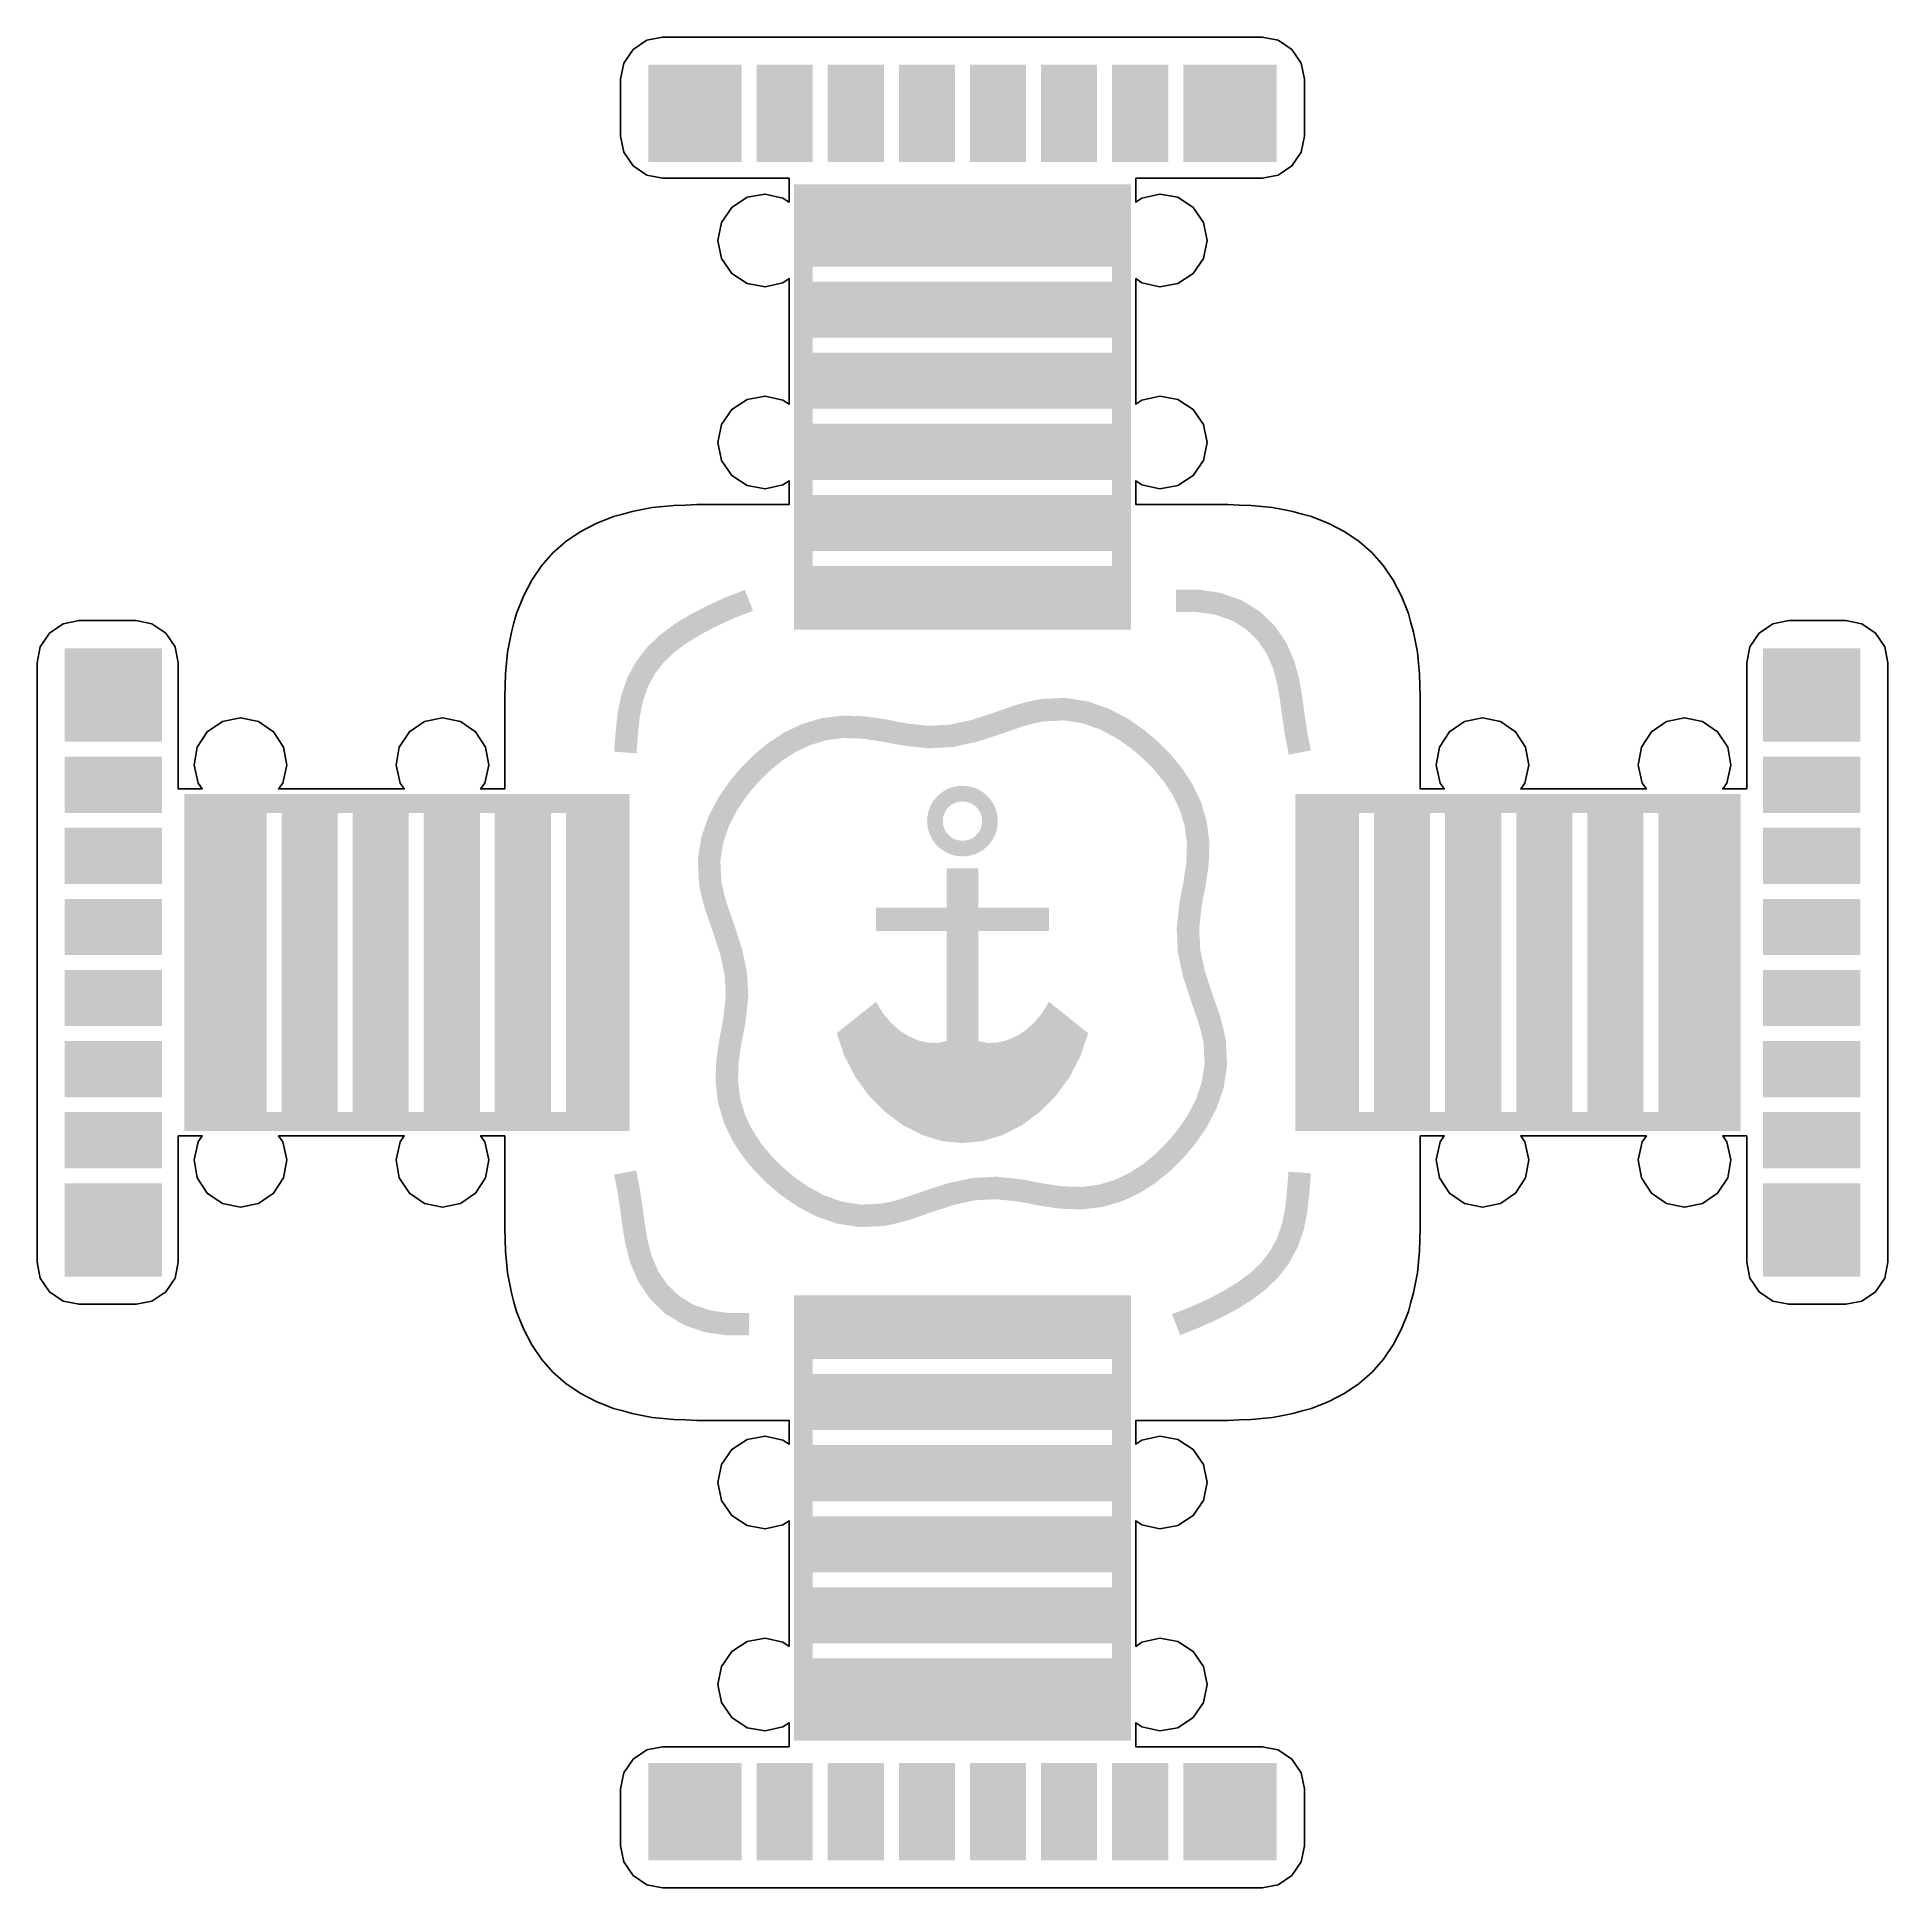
# Model space of a CAD drawing. Header units: millimetres. Extents: x 3.9 to 53.3, y 3.9 to 53.3.
import ezdxf

# ---------------------------------------------------------------- set-up
doc = ezdxf.new("R2010")
doc.units = ezdxf.units.MM
doc.layers.add('CUT', color=1, linetype='Continuous')
doc.layers.add('RASTER', color=7, linetype='Continuous')

msp = doc.modelspace()

# ---------------------------------------------------------------- hatches: boundary and pattern name
at = {"layer": 'RASTER'}
h = msp.add_hatch(color=7, dxfattribs=at)
h.paths.add_polyline_path([(20.2, 50), (37, 50), (37, 52.6), (20.2, 52.6)])
h.paths.add_polyline_path([(22.7, 50), (22.7, 52.6), (23.1, 52.6), (23.1, 50), (22.7, 50)])
h.paths.add_polyline_path([(24.6, 50), (24.6, 52.6), (25, 52.6), (25, 50), (24.6, 50)])
h.paths.add_polyline_path([(26.5, 50), (26.5, 52.6), (26.9, 52.6), (26.9, 50), (26.5, 50)])
h.paths.add_polyline_path([(28.4, 50), (28.4, 52.6), (28.8, 52.6), (28.8, 50), (28.4, 50)])
h.paths.add_polyline_path([(30.3, 50), (30.3, 52.6), (30.7, 52.6), (30.7, 50), (30.3, 50)])
h.paths.add_polyline_path([(32.2, 50), (32.2, 52.6), (32.6, 52.6), (32.6, 50), (32.2, 50)])
h.paths.add_polyline_path([(34.1, 50), (34.1, 52.6), (34.5, 52.6), (34.5, 50), (34.1, 50)])
h = msp.add_hatch(color=7, dxfattribs=at)
h.paths.add_polyline_path([(24.1, 37.5), (33.1, 37.5), (33.1, 49.4), (24.1, 49.4)])
h.paths.add_polyline_path([(24.6, 39.2), (24.6, 39.6), (32.6, 39.6), (32.6, 39.2), (24.6, 39.2)])
h.paths.add_polyline_path([(24.6, 41.1), (24.6, 41.5), (32.6, 41.5), (32.6, 41.1), (24.6, 41.1)])
h.paths.add_polyline_path([(24.6, 43), (24.6, 43.4), (32.6, 43.4), (32.6, 43), (24.6, 43)])
h.paths.add_polyline_path([(24.6, 44.9), (24.6, 45.3), (32.6, 45.3), (32.6, 44.9), (24.6, 44.9)])
h.paths.add_polyline_path([(24.6, 46.8), (24.6, 47.2), (32.6, 47.2), (32.6, 46.8), (24.6, 46.8)])
for points in [[(19.887, 34.191), (19.924, 34.692), (19.972, 35.155), (20.056, 35.578), (20.187, 35.962), (20.372, 36.307), (20.609, 36.615), (20.895, 36.89), (21.227, 37.139), (21.603, 37.368), (22.021, 37.588), (22.483, 37.799), (23, 38.001), (22.782, 38.56), (22.249, 38.352), (21.757, 38.126), (21.307, 37.891), (20.891, 37.636), (20.506, 37.348), (20.161, 37.015), (19.868, 36.632), (19.637, 36.201), (19.476, 35.734), (19.379, 35.244), (19.327, 34.745), (19.288, 34.236)], [(34.307, 37.969), (34.857, 37.969), (35.351, 37.898), (35.794, 37.746), (36.177, 37.513), (36.491, 37.21), (36.733, 36.851), (36.905, 36.454), (37.017, 36.031), (37.091, 35.59), (37.152, 35.133), (37.224, 34.655), (37.322, 34.156), (37.91, 34.271), (37.815, 34.757), (37.746, 35.217), (37.685, 35.68), (37.604, 36.159), (37.471, 36.652), (37.259, 37.14), (36.95, 37.597), (36.542, 37.989), (36.048, 38.289), (35.492, 38.481), (34.9, 38.567), (34.308, 38.569)], [(28.18, 31.12), (29.02, 31.12), (29.02, 30.07), (30.91, 30.07), (30.91, 29.44), (29.02, 29.44), (29.02, 26.5), (29.265, 26.45), (29.522, 26.457), (29.784, 26.518), (30.044, 26.631), (30.294, 26.793), (30.526, 27.002), (30.734, 27.255), (30.91, 27.55), (31.96, 26.71), (31.755, 26.101), (31.465, 25.542), (31.1, 25.041), (30.674, 24.61), (30.198, 24.257), (29.686, 23.993), (29.149, 23.827), (28.6, 23.77), (28.051, 23.827), (27.514, 23.993), (27.002, 24.257), (26.526, 24.61), (26.1, 25.041), (25.735, 25.542), (25.445, 26.101), (25.24, 26.71), (26.29, 27.55), (26.466, 27.255), (26.674, 27.002), (26.906, 26.793), (27.156, 26.631), (27.416, 26.518), (27.678, 26.457), (27.935, 26.45), (28.18, 26.5), (28.18, 29.44), (26.29, 29.44), (26.29, 30.07), (28.18, 30.07)], [(22.893, 19.231), (22.343, 19.231), (21.849, 19.302), (21.406, 19.454), (21.023, 19.687), (20.709, 19.99), (20.467, 20.349), (20.295, 20.746), (20.183, 21.169), (20.109, 21.61), (20.048, 22.067), (19.976, 22.545), (19.878, 23.044), (19.29, 22.929), (19.385, 22.443), (19.454, 21.983), (19.515, 21.52), (19.596, 21.041), (19.729, 20.548), (19.941, 20.06), (20.25, 19.603), (20.658, 19.211), (21.152, 18.911), (21.708, 18.719), (22.3, 18.633), (22.892, 18.631)], [(37.313, 23.009), (37.276, 22.508), (37.228, 22.045), (37.144, 21.622), (37.013, 21.238), (36.828, 20.893), (36.591, 20.585), (36.305, 20.31), (35.973, 20.061), (35.597, 19.832), (35.179, 19.612), (34.717, 19.401), (34.2, 19.199), (34.418, 18.64), (34.951, 18.848), (35.443, 19.074), (35.893, 19.309), (36.309, 19.564), (36.694, 19.852), (37.039, 20.185), (37.332, 20.568), (37.563, 20.999), (37.724, 21.466), (37.821, 21.956), (37.873, 22.455), (37.912, 22.964)]]:
    msp.add_hatch(color=7, dxfattribs=at).paths.add_polyline_path(points)
h = msp.add_hatch(color=7, dxfattribs=at)
h.paths.add_polyline_path([(7.2, 20.2), (7.2, 37), (4.6, 37), (4.6, 20.2)])
h.paths.add_polyline_path([(7.2, 22.7), (4.6, 22.7), (4.6, 23.1), (7.2, 23.1), (7.2, 22.7)])
h.paths.add_polyline_path([(7.2, 24.6), (4.6, 24.6), (4.6, 25), (7.2, 25), (7.2, 24.6)])
h.paths.add_polyline_path([(7.2, 26.5), (4.6, 26.5), (4.6, 26.9), (7.2, 26.9), (7.2, 26.5)])
h.paths.add_polyline_path([(7.2, 28.4), (4.6, 28.4), (4.6, 28.8), (7.2, 28.8), (7.2, 28.4)])
h.paths.add_polyline_path([(7.2, 30.3), (4.6, 30.3), (4.6, 30.7), (7.2, 30.7), (7.2, 30.3)])
h.paths.add_polyline_path([(7.2, 32.2), (4.6, 32.2), (4.6, 32.6), (7.2, 32.6), (7.2, 32.2)])
h.paths.add_polyline_path([(7.2, 34.1), (4.6, 34.1), (4.6, 34.5), (7.2, 34.5), (7.2, 34.1)])
h = msp.add_hatch(color=7, dxfattribs=at)
h.paths.add_polyline_path([(50, 37), (50, 20.2), (52.6, 20.2), (52.6, 37)])
h.paths.add_polyline_path([(50, 34.5), (52.6, 34.5), (52.6, 34.1), (50, 34.1), (50, 34.5)])
h.paths.add_polyline_path([(50, 32.6), (52.6, 32.6), (52.6, 32.2), (50, 32.2), (50, 32.6)])
h.paths.add_polyline_path([(50, 30.7), (52.6, 30.7), (52.6, 30.3), (50, 30.3), (50, 30.7)])
h.paths.add_polyline_path([(50, 28.8), (52.6, 28.8), (52.6, 28.4), (50, 28.4), (50, 28.8)])
h.paths.add_polyline_path([(50, 26.9), (52.6, 26.9), (52.6, 26.5), (50, 26.5), (50, 26.9)])
h.paths.add_polyline_path([(50, 25), (52.6, 25), (52.6, 24.6), (50, 24.6), (50, 25)])
h.paths.add_polyline_path([(50, 23.1), (52.6, 23.1), (52.6, 22.7), (50, 22.7), (50, 23.1)])
h = msp.add_hatch(color=7, dxfattribs=at)
h.paths.add_polyline_path([(21.722, 30.012), (21.633, 30.338), (21.559, 30.687), (21.526, 31.337), (21.621, 31.956), (21.816, 32.514), (22.076, 33.008), (22.375, 33.443), (22.7, 33.828), (23.05, 34.173), (23.43, 34.483), (23.85, 34.755), (24.318, 34.976), (24.835, 35.13), (25.392, 35.2), (25.974, 35.182), (26.569, 35.096), (26.864, 35.034), (27.145, 34.987), (27.708, 34.927), (28.26, 34.956), (28.822, 35.077), (29.404, 35.266), (30.012, 35.478), (30.338, 35.567), (30.687, 35.641), (31.337, 35.674), (31.956, 35.579), (32.514, 35.384), (33.008, 35.124), (33.443, 34.825), (33.828, 34.5), (34.173, 34.15), (34.483, 33.77), (34.755, 33.35), (34.976, 32.882), (35.13, 32.365), (35.2, 31.808), (35.182, 31.226), (35.096, 30.631), (35.034, 30.336), (34.987, 30.055), (34.927, 29.492), (34.956, 28.94), (35.077, 28.378), (35.266, 27.796), (35.478, 27.188), (35.567, 26.862), (35.641, 26.513), (35.674, 25.863), (35.579, 25.244), (35.384, 24.686), (35.124, 24.192), (34.825, 23.757), (34.5, 23.372), (34.15, 23.027), (33.77, 22.717), (33.35, 22.445), (32.882, 22.224), (32.365, 22.07), (31.808, 22), (31.226, 22.018), (30.631, 22.104), (30.336, 22.166), (30.055, 22.213), (29.492, 22.273), (28.94, 22.244), (28.378, 22.123), (27.796, 21.934), (27.188, 21.722), (26.862, 21.633), (26.513, 21.559), (25.863, 21.526), (25.244, 21.621), (24.686, 21.816), (24.192, 22.076), (23.757, 22.375), (23.372, 22.7), (23.027, 23.05), (22.717, 23.43), (22.445, 23.85), (22.224, 24.318), (22.07, 24.835), (22, 25.392), (22.018, 25.974), (22.104, 26.569), (22.166, 26.864), (22.213, 27.145), (22.273, 27.708), (22.244, 28.26), (22.123, 28.822), (21.934, 29.404)])
h.paths.add_polyline_path([(22.296, 30.19), (22.503, 29.596), (22.703, 28.978), (22.84, 28.34), (22.875, 27.692), (22.808, 27.064), (22.755, 26.753), (22.695, 26.464), (22.616, 25.922), (22.601, 25.421), (22.659, 24.959), (22.786, 24.533), (22.971, 24.142), (23.203, 23.783), (23.474, 23.451), (23.78, 23.141), (24.122, 22.852), (24.503, 22.59), (24.925, 22.367), (25.39, 22.206), (25.893, 22.128), (26.435, 22.155), (26.72, 22.216), (27.01, 22.296), (27.604, 22.503), (28.222, 22.703), (28.86, 22.84), (29.508, 22.875), (30.136, 22.808), (30.447, 22.755), (30.736, 22.695), (31.278, 22.616), (31.779, 22.601), (32.241, 22.659), (32.667, 22.786), (33.058, 22.971), (33.417, 23.203), (33.749, 23.474), (34.059, 23.78), (34.348, 24.122), (34.61, 24.503), (34.833, 24.925), (34.994, 25.39), (35.072, 25.893), (35.045, 26.435), (34.984, 26.72), (34.904, 27.01), (34.697, 27.604), (34.497, 28.222), (34.36, 28.86), (34.325, 29.508), (34.392, 30.136), (34.445, 30.447), (34.505, 30.736), (34.584, 31.278), (34.599, 31.779), (34.541, 32.241), (34.414, 32.667), (34.229, 33.058), (33.997, 33.417), (33.726, 33.749), (33.42, 34.059), (33.078, 34.348), (32.697, 34.61), (32.275, 34.833), (31.81, 34.994), (31.307, 35.072), (30.765, 35.045), (30.48, 34.984), (30.19, 34.904), (29.596, 34.697), (28.978, 34.497), (28.34, 34.36), (27.692, 34.325), (27.064, 34.392), (26.753, 34.445), (26.464, 34.505), (25.922, 34.584), (25.421, 34.599), (24.959, 34.541), (24.533, 34.414), (24.142, 34.229), (23.783, 33.997), (23.451, 33.726), (23.141, 33.42), (22.852, 33.078), (22.59, 32.697), (22.367, 32.275), (22.206, 31.81), (22.128, 31.307), (22.155, 30.765), (22.216, 30.48), (22.296, 30.19)])
h = msp.add_hatch(color=7, dxfattribs=at)
h.paths.add_polyline_path([(29.545, 32.38), (29.537, 32.257), (29.513, 32.135), (29.473, 32.018), (29.418, 31.908), (29.35, 31.805), (29.268, 31.712), (29.175, 31.63), (29.073, 31.562), (28.962, 31.507), (28.845, 31.467), (28.723, 31.443), (28.6, 31.435), (28.477, 31.443), (28.355, 31.467), (28.238, 31.507), (28.128, 31.562), (28.025, 31.63), (27.932, 31.712), (27.85, 31.805), (27.782, 31.908), (27.727, 32.018), (27.687, 32.135), (27.663, 32.257), (27.655, 32.38), (27.663, 32.503), (27.687, 32.625), (27.727, 32.742), (27.782, 32.853), (27.85, 32.955), (27.932, 33.048), (28.025, 33.13), (28.128, 33.198), (28.238, 33.253), (28.355, 33.293), (28.477, 33.317), (28.6, 33.325), (28.723, 33.317), (28.845, 33.293), (28.962, 33.253), (29.073, 33.198), (29.175, 33.13), (29.268, 33.048), (29.35, 32.955), (29.418, 32.853), (29.473, 32.742), (29.513, 32.625), (29.537, 32.503)])
h.paths.add_polyline_path([(29.125, 32.38), (29.121, 32.311), (29.107, 32.244), (29.085, 32.179), (29.055, 32.118), (29.017, 32.06), (28.971, 32.009), (28.92, 31.963), (28.863, 31.925), (28.801, 31.895), (28.736, 31.873), (28.669, 31.859), (28.6, 31.855), (28.531, 31.859), (28.464, 31.873), (28.399, 31.895), (28.338, 31.925), (28.28, 31.963), (28.229, 32.009), (28.183, 32.06), (28.145, 32.118), (28.115, 32.179), (28.093, 32.244), (28.079, 32.311), (28.075, 32.38), (28.079, 32.449), (28.093, 32.516), (28.115, 32.581), (28.145, 32.643), (28.183, 32.7), (28.229, 32.751), (28.28, 32.797), (28.338, 32.835), (28.399, 32.865), (28.464, 32.887), (28.531, 32.901), (28.6, 32.905), (28.669, 32.901), (28.736, 32.887), (28.801, 32.865), (28.863, 32.835), (28.92, 32.797), (28.971, 32.751), (29.017, 32.7), (29.055, 32.643), (29.085, 32.581), (29.107, 32.516), (29.121, 32.449)])
h = msp.add_hatch(color=7, dxfattribs=at)
h.paths.add_polyline_path([(19.7, 24.1), (19.7, 33.1), (7.8, 33.1), (7.8, 24.1)])
h.paths.add_polyline_path([(18, 24.6), (17.6, 24.6), (17.6, 32.6), (18, 32.6), (18, 24.6)])
h.paths.add_polyline_path([(16.1, 24.6), (15.7, 24.6), (15.7, 32.6), (16.1, 32.6), (16.1, 24.6)])
h.paths.add_polyline_path([(14.2, 24.6), (13.8, 24.6), (13.8, 32.6), (14.2, 32.6), (14.2, 24.6)])
h.paths.add_polyline_path([(12.3, 24.6), (11.9, 24.6), (11.9, 32.6), (12.3, 32.6), (12.3, 24.6)])
h.paths.add_polyline_path([(10.4, 24.6), (10, 24.6), (10, 32.6), (10.4, 32.6), (10.4, 24.6)])
h = msp.add_hatch(color=7, dxfattribs=at)
h.paths.add_polyline_path([(37.5, 33.1), (37.5, 24.1), (49.4, 24.1), (49.4, 33.1)])
h.paths.add_polyline_path([(39.2, 32.6), (39.6, 32.6), (39.6, 24.6), (39.2, 24.6), (39.2, 32.6)])
h.paths.add_polyline_path([(41.1, 32.6), (41.5, 32.6), (41.5, 24.6), (41.1, 24.6), (41.1, 32.6)])
h.paths.add_polyline_path([(43, 32.6), (43.4, 32.6), (43.4, 24.6), (43, 24.6), (43, 32.6)])
h.paths.add_polyline_path([(44.9, 32.6), (45.3, 32.6), (45.3, 24.6), (44.9, 24.6), (44.9, 32.6)])
h.paths.add_polyline_path([(46.8, 32.6), (47.2, 32.6), (47.2, 24.6), (46.8, 24.6), (46.8, 32.6)])
h = msp.add_hatch(color=7, dxfattribs=at)
h.paths.add_polyline_path([(33.1, 19.7), (24.1, 19.7), (24.1, 7.8), (33.1, 7.8)])
h.paths.add_polyline_path([(32.6, 18), (32.6, 17.6), (24.6, 17.6), (24.6, 18), (32.6, 18)])
h.paths.add_polyline_path([(32.6, 16.1), (32.6, 15.7), (24.6, 15.7), (24.6, 16.1), (32.6, 16.1)])
h.paths.add_polyline_path([(32.6, 14.2), (32.6, 13.8), (24.6, 13.8), (24.6, 14.2), (32.6, 14.2)])
h.paths.add_polyline_path([(32.6, 12.3), (32.6, 11.9), (24.6, 11.9), (24.6, 12.3), (32.6, 12.3)])
h.paths.add_polyline_path([(32.6, 10.4), (32.6, 10), (24.6, 10), (24.6, 10.4), (32.6, 10.4)])
h = msp.add_hatch(color=7, dxfattribs=at)
h.paths.add_polyline_path([(37, 7.2), (20.2, 7.2), (20.2, 4.6), (37, 4.6)])
h.paths.add_polyline_path([(34.5, 7.2), (34.5, 4.6), (34.1, 4.6), (34.1, 7.2), (34.5, 7.2)])
h.paths.add_polyline_path([(32.6, 7.2), (32.6, 4.6), (32.2, 4.6), (32.2, 7.2), (32.6, 7.2)])
h.paths.add_polyline_path([(30.7, 7.2), (30.7, 4.6), (30.3, 4.6), (30.3, 7.2), (30.7, 7.2)])
h.paths.add_polyline_path([(28.8, 7.2), (28.8, 4.6), (28.4, 4.6), (28.4, 7.2), (28.8, 7.2)])
h.paths.add_polyline_path([(26.9, 7.2), (26.9, 4.6), (26.5, 4.6), (26.5, 7.2), (26.9, 7.2)])
h.paths.add_polyline_path([(25, 7.2), (25, 4.6), (24.6, 4.6), (24.6, 7.2), (25, 7.2)])
h.paths.add_polyline_path([(23.1, 7.2), (23.1, 4.6), (22.7, 4.6), (22.7, 7.2), (23.1, 7.2)])

# ---------------------------------------------------------------- linework, layer by layer
at = {"layer": 'CUT'}
msp.add_lwpolyline([(53.253, 37.036), (53.338, 36.614), (53.338, 20.586), (53.253, 20.164), (53.006, 19.794), (52.636, 19.547), (52.214, 19.463), (50.686, 19.463), (50.264, 19.547), (49.894, 19.794), (49.647, 20.164), (49.563, 20.586), (49.563, 23.963), (48.921, 23.963), (49.034, 23.802), (49.14, 23.324), (49.053, 22.842), (48.785, 22.432), (48.38, 22.156), (47.9, 22.06), (47.42, 22.156), (47.015, 22.432), (46.747, 22.842), (46.66, 23.324), (46.766, 23.802), (46.879, 23.963), (43.521, 23.963), (43.634, 23.802), (43.74, 23.324), (43.653, 22.842), (43.385, 22.432), (42.98, 22.156), (42.5, 22.06), (42.02, 22.156), (41.615, 22.432), (41.347, 22.842), (41.26, 23.324), (41.366, 23.802), (41.479, 23.963), (40.838, 23.963), (40.838, 23.459), (40.838, 22.969), (40.838, 22.479), (40.838, 21.99), (40.838, 21.498), (40.828, 21.193), (40.818, 20.885), (40.788, 20.597), (40.758, 20.309), (40.708, 20.039), (40.658, 19.77), (40.588, 19.52), (40.518, 19.269), (40.337, 18.806), (40.115, 18.382), (39.852, 17.997), (39.547, 17.653), (39.203, 17.348), (38.818, 17.085), (38.394, 16.863), (37.931, 16.682), (37.68, 16.612), (37.43, 16.542), (37.161, 16.492), (36.891, 16.442), (36.603, 16.412), (36.315, 16.382), (36.007, 16.372), (35.702, 16.362), (35.21, 16.362), (34.721, 16.362), (34.231, 16.362), (33.741, 16.362), (33.238, 16.362), (33.238, 15.721), (33.398, 15.834), (33.876, 15.94), (34.358, 15.853), (34.768, 15.585), (35.044, 15.18), (35.14, 14.7), (35.044, 14.22), (34.768, 13.815), (34.358, 13.547), (33.876, 13.46), (33.398, 13.566), (33.238, 13.679), (33.238, 10.321), (33.398, 10.434), (33.876, 10.54), (34.358, 10.453), (34.768, 10.185), (35.044, 9.78), (35.14, 9.3), (35.044, 8.82), (34.768, 8.415), (34.358, 8.147), (33.876, 8.06), (33.398, 8.166), (33.238, 8.279), (33.238, 7.638), (36.614, 7.638), (37.036, 7.553), (37.406, 7.306), (37.653, 6.936), (37.738, 6.514), (37.738, 4.986), (37.653, 4.564), (37.406, 4.194), (37.036, 3.947), (36.614, 3.862), (20.586, 3.862), (20.164, 3.947), (19.794, 4.194), (19.547, 4.564), (19.463, 4.986), (19.463, 6.514), (19.547, 6.936), (19.794, 7.306), (20.164, 7.553), (20.586, 7.638), (23.963, 7.638), (23.963, 8.279), (23.802, 8.166), (23.324, 8.06), (22.842, 8.147), (22.432, 8.415), (22.156, 8.82), (22.06, 9.3), (22.156, 9.78), (22.432, 10.185), (22.842, 10.453), (23.324, 10.54), (23.802, 10.434), (23.963, 10.321), (23.963, 13.679), (23.802, 13.566), (23.324, 13.46), (22.842, 13.547), (22.432, 13.815), (22.156, 14.22), (22.06, 14.7), (22.156, 15.18), (22.432, 15.585), (22.842, 15.853), (23.324, 15.94), (23.802, 15.834), (23.963, 15.721), (23.963, 16.362), (23.459, 16.362), (22.969, 16.362), (22.479, 16.362), (21.99, 16.362), (21.498, 16.362), (21.193, 16.372), (20.885, 16.382), (20.597, 16.412), (20.309, 16.442), (20.039, 16.492), (19.77, 16.542), (19.52, 16.612), (19.269, 16.682), (18.806, 16.863), (18.382, 17.085), (17.997, 17.348), (17.653, 17.653), (17.348, 17.997), (17.085, 18.382), (16.863, 18.806), (16.682, 19.269), (16.612, 19.52), (16.542, 19.77), (16.492, 20.039), (16.442, 20.309), (16.412, 20.597), (16.382, 20.885), (16.372, 21.193), (16.363, 21.498), (16.363, 21.99), (16.363, 22.479), (16.363, 22.969), (16.363, 23.459), (16.363, 23.963), (15.721, 23.963), (15.834, 23.802), (15.94, 23.324), (15.853, 22.842), (15.585, 22.432), (15.18, 22.156), (14.7, 22.06), (14.22, 22.156), (13.815, 22.432), (13.547, 22.842), (13.46, 23.324), (13.566, 23.802), (13.679, 23.963), (10.321, 23.963), (10.434, 23.802), (10.54, 23.324), (10.453, 22.842), (10.185, 22.432), (9.78, 22.156), (9.3, 22.06), (8.82, 22.156), (8.415, 22.432), (8.147, 22.842), (8.06, 23.324), (8.166, 23.802), (8.279, 23.963), (7.638, 23.963), (7.638, 20.586), (7.553, 20.164), (7.306, 19.794), (6.936, 19.547), (6.514, 19.463), (4.986, 19.463), (4.564, 19.547), (4.194, 19.794), (3.947, 20.164), (3.863, 20.586), (3.863, 36.614), (3.947, 37.036), (4.194, 37.406), (4.564, 37.653), (4.986, 37.738), (6.514, 37.738), (6.936, 37.653), (7.306, 37.406), (7.553, 37.036), (7.638, 36.614), (7.638, 33.238), (8.279, 33.238), (8.166, 33.398), (8.06, 33.876), (8.147, 34.358), (8.415, 34.768), (8.82, 35.044), (9.3, 35.14), (9.78, 35.044), (10.185, 34.768), (10.453, 34.358), (10.54, 33.876), (10.434, 33.398), (10.321, 33.238), (13.679, 33.238), (13.566, 33.398), (13.46, 33.876), (13.547, 34.358), (13.815, 34.768), (14.22, 35.044), (14.7, 35.14), (15.18, 35.044), (15.585, 34.768), (15.853, 34.358), (15.94, 33.876), (15.834, 33.398), (15.721, 33.238), (16.363, 33.238), (16.363, 33.741), (16.363, 34.231), (16.363, 34.721), (16.363, 35.21), (16.363, 35.702), (16.372, 36.007), (16.382, 36.315), (16.412, 36.603), (16.442, 36.891), (16.492, 37.161), (16.542, 37.43), (16.612, 37.68), (16.682, 37.931), (16.863, 38.394), (17.085, 38.818), (17.348, 39.203), (17.653, 39.547), (17.997, 39.852), (18.382, 40.115), (18.806, 40.337), (19.269, 40.518), (19.52, 40.588), (19.77, 40.658), (20.039, 40.708), (20.309, 40.758), (20.597, 40.788), (20.885, 40.818), (21.193, 40.828), (21.498, 40.838), (21.99, 40.838), (22.479, 40.838), (22.969, 40.838), (23.459, 40.838), (23.963, 40.838), (23.963, 41.479), (23.802, 41.366), (23.324, 41.26), (22.842, 41.347), (22.432, 41.615), (22.156, 42.02), (22.06, 42.5), (22.156, 42.98), (22.432, 43.385), (22.842, 43.653), (23.324, 43.74), (23.802, 43.634), (23.963, 43.521), (23.963, 46.879), (23.802, 46.766), (23.324, 46.66), (22.842, 46.747), (22.432, 47.015), (22.156, 47.42), (22.06, 47.9), (22.156, 48.38), (22.432, 48.785), (22.842, 49.053), (23.324, 49.14), (23.802, 49.034), (23.963, 48.921), (23.963, 49.563), (20.586, 49.563), (20.164, 49.647), (19.794, 49.894), (19.547, 50.264), (19.463, 50.686), (19.463, 52.214), (19.547, 52.636), (19.794, 53.006), (20.164, 53.253), (20.586, 53.338), (36.614, 53.338), (37.036, 53.253), (37.406, 53.006), (37.653, 52.636), (37.738, 52.214), (37.738, 50.686), (37.653, 50.264), (37.406, 49.894), (37.036, 49.647), (36.614, 49.563), (33.238, 49.563), (33.238, 48.921), (33.398, 49.034), (33.876, 49.14), (34.358, 49.053), (34.768, 48.785), (35.044, 48.38), (35.14, 47.9), (35.044, 47.42), (34.768, 47.015), (34.358, 46.747), (33.876, 46.66), (33.398, 46.766), (33.238, 46.879), (33.238, 43.521), (33.398, 43.634), (33.876, 43.74), (34.358, 43.653), (34.768, 43.385), (35.044, 42.98), (35.14, 42.5), (35.044, 42.02), (34.768, 41.615), (34.358, 41.347), (33.876, 41.26), (33.398, 41.366), (33.238, 41.479), (33.238, 40.838), (33.741, 40.838), (34.231, 40.838), (34.721, 40.838), (35.21, 40.838), (35.702, 40.838), (36.007, 40.828), (36.315, 40.818), (36.603, 40.788), (36.891, 40.758), (37.161, 40.708), (37.43, 40.658), (37.68, 40.588), (37.931, 40.518), (38.394, 40.337), (38.818, 40.115), (39.203, 39.852), (39.547, 39.547), (39.852, 39.203), (40.115, 38.818), (40.337, 38.394), (40.518, 37.931), (40.588, 37.68), (40.658, 37.43), (40.708, 37.161), (40.758, 36.891), (40.788, 36.603), (40.818, 36.315), (40.828, 36.007), (40.838, 35.702), (40.838, 35.21), (40.838, 34.721), (40.838, 34.231), (40.838, 33.741), (40.838, 33.238), (41.479, 33.238), (41.366, 33.398), (41.26, 33.876), (41.347, 34.358), (41.615, 34.768), (42.02, 35.044), (42.5, 35.14), (42.98, 35.044), (43.385, 34.768), (43.653, 34.358), (43.74, 33.876), (43.634, 33.398), (43.521, 33.238), (46.879, 33.238), (46.766, 33.398), (46.66, 33.876), (46.747, 34.358), (47.015, 34.768), (47.42, 35.044), (47.9, 35.14), (48.38, 35.044), (48.785, 34.768), (49.053, 34.358), (49.14, 33.876), (49.034, 33.398), (48.921, 33.238), (49.563, 33.238), (49.563, 36.614), (49.647, 37.036), (49.894, 37.406), (50.264, 37.653), (50.686, 37.738), (52.214, 37.738), (52.636, 37.653), (53.006, 37.406)], close=True, dxfattribs=at)

doc.saveas('drawing.dxf')
